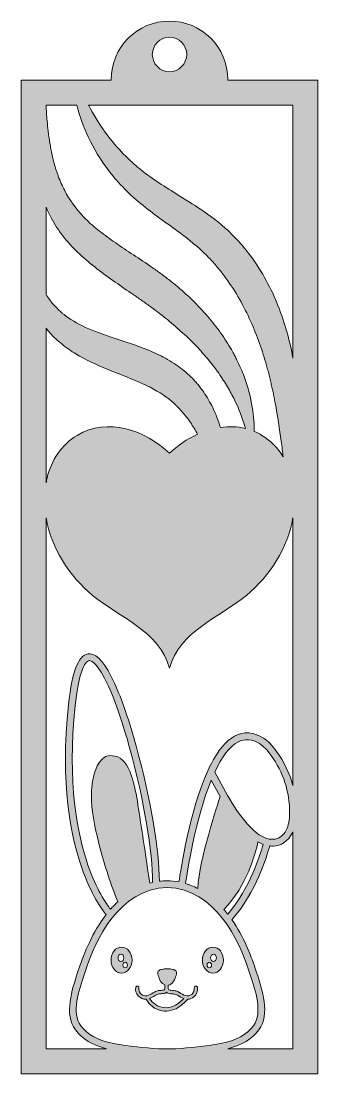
# Model space of a CAD drawing. Header units: inches. Extents: x 0.9 to 7.6, y -17.3 to 6.3.
import ezdxf

# ---------------------------------------------------------------- set-up
doc = ezdxf.new("R2010")
doc.units = ezdxf.units.IN
doc.header["$MEASUREMENT"] = 0
doc.layers.add('Layer 1', color=7, linetype='Continuous')

# ---------------------------------------------------------------- blocks, each defined once
blk = doc.blocks.new('block 2')
at = {"layer": 'Layer 1', "true_color": 0x231f20}
h = blk.add_hatch(color=250, dxfattribs=at)
h.dxf.hatch_style = 2
edge = h.paths.add_edge_path()
edge.add_spline(control_points=[(5.566, 4.971), (5.566, 4.976), (5.566, 4.982), (5.566, 4.987), (5.566, 5.71), (4.98, 6.296), (4.257, 6.296), (3.534, 6.296), (2.948, 5.71), (2.948, 4.987), (2.948, 4.982), (2.948, 4.976), (2.948, 4.971), (2.948, 4.971), (2.187, 4.971), (2.187, 4.971), (2.187, 4.971), (2.069, 4.971), (2.069, 4.971), (2.069, 4.971), (0.921, 4.971), (0.921, 4.971), (0.921, 4.971), (0.921, -17.31), (0.921, -17.31), (0.921, -17.31), (7.593, -17.31), (7.593, -17.31), (7.593, -17.31), (7.593, 4.971), (7.593, 4.971), (7.593, 4.971), (5.566, 4.971), (5.566, 4.971)], knot_values=[0, 0, 0, 0, 1, 1, 1, 2, 2, 2, 3, 3, 3, 4, 4, 4, 5, 5, 5, 6, 6, 6, 7, 7, 7, 8, 8, 8, 9, 9, 9, 10, 10, 10, 11, 11, 11, 11], degree=3, periodic=1)
edge = h.paths.add_edge_path()
edge.add_spline(control_points=[(4.257, 5.933), (4.47, 5.933), (4.643, 5.761), (4.643, 5.547), (4.643, 5.334), (4.47, 5.161), (4.257, 5.161), (4.044, 5.161), (3.871, 5.334), (3.871, 5.547), (3.871, 5.761), (4.044, 5.933), (4.257, 5.933)], knot_values=[0, 0, 0, 0, 1, 1, 1, 2, 2, 2, 3, 3, 3, 4, 4, 4, 4], degree=3, periodic=1)
edge = h.paths.add_edge_path()
edge.add_spline(control_points=[(7.029, 4.407), (7.029, 4.407), (7.029, -1.26), (7.029, -1.26), (7.027, -1.248), (7.024, -1.236), (7.022, -1.223), (7.018, -1.2), (7.013, -1.177), (7.009, -1.155), (6.937, -0.787), (6.828, -0.404), (6.67, -0.022), (6.511, 0.361), (6.301, 0.744), (6.026, 1.099), (5.957, 1.187), (5.886, 1.273), (5.811, 1.355), (5.736, 1.437), (5.659, 1.516), (5.579, 1.591), (5.539, 1.629), (5.498, 1.665), (5.457, 1.701), (5.436, 1.718), (5.415, 1.736), (5.395, 1.753), (5.395, 1.753), (5.364, 1.779), (5.364, 1.779), (5.364, 1.779), (5.348, 1.792), (5.348, 1.792), (5.348, 1.792), (5.332, 1.804), (5.332, 1.804), (5.249, 1.87), (5.165, 1.934), (5.081, 1.992), (4.913, 2.11), (4.747, 2.215), (4.588, 2.314), (4.428, 2.413), (4.273, 2.506), (4.128, 2.599), (3.983, 2.692), (3.846, 2.784), (3.72, 2.879), (3.689, 2.903), (3.658, 2.927), (3.628, 2.951), (3.612, 2.963), (3.597, 2.975), (3.582, 2.987), (3.567, 2.999), (3.553, 3.012), (3.538, 3.024), (3.509, 3.049), (3.48, 3.074), (3.451, 3.099), (3.437, 3.111), (3.423, 3.124), (3.41, 3.137), (3.396, 3.15), (3.382, 3.163), (3.369, 3.175), (3.151, 3.379), (2.966, 3.593), (2.813, 3.802), (2.66, 4.01), (2.538, 4.214), (2.441, 4.4), (2.44, 4.402), (2.438, 4.405), (2.437, 4.407), (2.437, 4.407), (7.029, 4.407), (7.029, 4.407)], knot_values=[0, 0, 0, 0, 1, 1, 1, 2, 2, 2, 3, 3, 3, 4, 4, 4, 5, 5, 5, 6, 6, 6, 7, 7, 7, 8, 8, 8, 9, 9, 9, 10, 10, 10, 11, 11, 11, 12, 12, 12, 13, 13, 13, 14, 14, 14, 15, 15, 15, 16, 16, 16, 17, 17, 17, 18, 18, 18, 19, 19, 19, 20, 20, 20, 21, 21, 21, 22, 22, 22, 23, 23, 23, 24, 24, 24, 25, 25, 25, 26, 26, 26, 26], degree=3, periodic=1)
edge = h.paths.add_edge_path()
edge.add_spline(control_points=[(2.174, 4.407), (2.183, 4.371), (2.193, 4.334), (2.204, 4.297), (2.266, 4.084), (2.355, 3.845), (2.482, 3.593), (2.61, 3.341), (2.776, 3.077), (2.99, 2.817), (3.096, 2.686), (3.217, 2.56), (3.347, 2.434), (3.478, 2.311), (3.619, 2.193), (3.765, 2.08), (4.057, 1.854), (4.368, 1.646), (4.658, 1.42), (4.731, 1.363), (4.801, 1.305), (4.871, 1.246), (4.879, 1.239), (4.888, 1.231), (4.896, 1.224), (4.896, 1.224), (4.922, 1.201), (4.922, 1.201), (4.939, 1.186), (4.956, 1.171), (4.972, 1.156), (5.005, 1.124), (5.039, 1.094), (5.071, 1.061), (5.136, 0.998), (5.199, 0.93), (5.261, 0.861), (5.323, 0.792), (5.382, 0.719), (5.44, 0.644), (5.672, 0.345), (5.864, 0.021), (6.021, -0.309), (6.179, -0.64), (6.303, -0.975), (6.401, -1.304), (6.407, -1.324), (6.414, -1.345), (6.42, -1.365), (6.425, -1.386), (6.431, -1.406), (6.437, -1.426), (6.449, -1.467), (6.459, -1.508), (6.471, -1.548), (6.481, -1.589), (6.491, -1.63), (6.501, -1.67), (6.506, -1.69), (6.511, -1.71), (6.517, -1.73), (6.519, -1.74), (6.522, -1.75), (6.524, -1.76), (6.526, -1.77), (6.529, -1.78), (6.531, -1.79), (6.54, -1.83), (6.549, -1.87), (6.558, -1.91), (6.563, -1.93), (6.568, -1.949), (6.572, -1.969), (6.576, -1.989), (6.58, -2.008), (6.584, -2.028), (6.592, -2.067), (6.6, -2.106), (6.608, -2.145), (6.616, -2.183), (6.623, -2.222), (6.631, -2.26), (6.689, -2.566), (6.732, -2.856), (6.767, -3.122), (6.783, -3.243), (6.798, -3.36), (6.811, -3.471), (6.811, -3.471), (6.811, -3.471), (6.811, -3.471), (6.693, -3.278), (6.532, -3.113), (6.335, -2.994), (6.278, -2.96), (6.219, -2.93), (6.16, -2.905), (6.161, -2.828), (6.159, -2.744), (6.152, -2.653), (6.138, -2.469), (6.106, -2.258), (6.046, -2.03), (6.015, -1.916), (5.979, -1.797), (5.933, -1.676), (5.889, -1.555), (5.834, -1.431), (5.773, -1.305), (5.757, -1.274), (5.741, -1.243), (5.725, -1.211), (5.721, -1.203), (5.717, -1.195), (5.713, -1.187), (5.709, -1.179), (5.704, -1.171), (5.7, -1.164), (5.691, -1.148), (5.682, -1.132), (5.674, -1.116), (5.639, -1.053), (5.601, -0.991), (5.562, -0.927), (5.482, -0.801), (5.395, -0.675), (5.3, -0.55), (5.204, -0.426), (5.1, -0.303), (4.989, -0.183), (4.878, -0.062), (4.759, 0.054), (4.634, 0.169), (4.509, 0.283), (4.377, 0.394), (4.24, 0.5), (4.206, 0.527), (4.171, 0.553), (4.136, 0.579), (4.101, 0.606), (4.066, 0.631), (4.031, 0.657), (3.96, 0.708), (3.888, 0.758), (3.817, 0.807), (3.529, 1.003), (3.252, 1.178), (3.001, 1.354), (2.875, 1.442), (2.755, 1.53), (2.643, 1.62), (2.534, 1.707), (2.433, 1.798), (2.341, 1.893), (2.158, 2.082), (2.012, 2.287), (1.902, 2.497), (1.846, 2.602), (1.799, 2.709), (1.759, 2.815), (1.755, 2.828), (1.75, 2.841), (1.745, 2.854), (1.74, 2.867), (1.735, 2.88), (1.731, 2.894), (1.722, 2.92), (1.713, 2.946), (1.705, 2.972), (1.697, 2.999), (1.689, 3.025), (1.681, 3.05), (1.673, 3.076), (1.667, 3.102), (1.66, 3.128), (1.652, 3.153), (1.646, 3.179), (1.64, 3.204), (1.634, 3.229), (1.628, 3.254), (1.623, 3.279), (1.617, 3.304), (1.612, 3.329), (1.607, 3.353), (1.602, 3.378), (1.597, 3.402), (1.592, 3.426), (1.588, 3.45), (1.584, 3.473), (1.58, 3.497), (1.576, 3.52), (1.571, 3.543), (1.568, 3.566), (1.561, 3.612), (1.554, 3.656), (1.548, 3.7), (1.525, 3.873), (1.511, 4.025), (1.5, 4.151), (1.495, 4.214), (1.491, 4.27), (1.487, 4.319), (1.486, 4.327), (1.486, 4.335), (1.485, 4.343), (1.485, 4.343), (1.485, 4.407), (1.485, 4.407), (1.485, 4.407), (2.174, 4.407), (2.174, 4.407)], knot_values=[0, 0, 0, 0, 1, 1, 1, 2, 2, 2, 3, 3, 3, 4, 4, 4, 5, 5, 5, 6, 6, 6, 7, 7, 7, 8, 8, 8, 9, 9, 9, 10, 10, 10, 11, 11, 11, 12, 12, 12, 13, 13, 13, 14, 14, 14, 15, 15, 15, 16, 16, 16, 17, 17, 17, 18, 18, 18, 19, 19, 19, 20, 20, 20, 21, 21, 21, 22, 22, 22, 23, 23, 23, 24, 24, 24, 25, 25, 25, 26, 26, 26, 27, 27, 27, 28, 28, 28, 29, 29, 29, 30, 30, 30, 31, 31, 31, 32, 32, 32, 33, 33, 33, 34, 34, 34, 35, 35, 35, 36, 36, 36, 37, 37, 37, 38, 38, 38, 39, 39, 39, 40, 40, 40, 41, 41, 41, 42, 42, 42, 43, 43, 43, 44, 44, 44, 45, 45, 45, 46, 46, 46, 47, 47, 47, 48, 48, 48, 49, 49, 49, 50, 50, 50, 51, 51, 51, 52, 52, 52, 53, 53, 53, 54, 54, 54, 55, 55, 55, 56, 56, 56, 57, 57, 57, 58, 58, 58, 59, 59, 59, 60, 60, 60, 61, 61, 61, 62, 62, 62, 63, 63, 63, 64, 64, 64, 65, 65, 65, 66, 66, 66, 67, 67, 67, 68, 68, 68, 69, 69, 69, 70, 70, 70, 70], degree=3, periodic=1)
edge = h.paths.add_edge_path()
edge.add_spline(control_points=[(1.485, -0.591), (1.496, -0.605), (1.507, -0.619), (1.518, -0.633), (1.527, -0.644), (1.536, -0.656), (1.546, -0.667), (1.556, -0.678), (1.566, -0.689), (1.576, -0.7), (1.655, -0.788), (1.744, -0.873), (1.842, -0.95), (1.939, -1.029), (2.044, -1.101), (2.155, -1.167), (2.375, -1.3), (2.614, -1.409), (2.855, -1.508), (3.096, -1.607), (3.34, -1.697), (3.572, -1.799), (3.803, -1.899), (4.01, -2.007), (4.184, -2.134), (4.194, -2.142), (4.205, -2.15), (4.216, -2.158), (4.227, -2.166), (4.237, -2.174), (4.247, -2.182), (4.258, -2.191), (4.268, -2.199), (4.279, -2.207), (4.289, -2.215), (4.299, -2.224), (4.309, -2.233), (4.319, -2.242), (4.329, -2.25), (4.339, -2.259), (4.349, -2.267), (4.358, -2.277), (4.368, -2.286), (4.387, -2.304), (4.407, -2.322), (4.425, -2.341), (4.5, -2.416), (4.57, -2.495), (4.634, -2.578), (4.698, -2.661), (4.756, -2.747), (4.81, -2.834), (4.837, -2.879), (4.863, -2.923), (4.888, -2.968), (4.656, -3.073), (4.44, -3.222), (4.257, -3.395), (3.709, -2.878), (2.874, -2.577), (2.179, -2.994), (1.832, -3.203), (1.6, -3.555), (1.508, -3.946), (1.5, -3.983), (1.492, -4.021), (1.485, -4.059), (1.485, -4.059), (1.485, -0.591), (1.485, -0.591)], knot_values=[0, 0, 0, 0, 1, 1, 1, 2, 2, 2, 3, 3, 3, 4, 4, 4, 5, 5, 5, 6, 6, 6, 7, 7, 7, 8, 8, 8, 9, 9, 9, 10, 10, 10, 11, 11, 11, 12, 12, 12, 13, 13, 13, 14, 14, 14, 15, 15, 15, 16, 16, 16, 17, 17, 17, 18, 18, 18, 19, 19, 19, 20, 20, 20, 21, 21, 21, 22, 22, 22, 23, 23, 23, 23], degree=3, periodic=1)
edge = h.paths.add_edge_path()
edge.add_spline(control_points=[(5.401, -2.814), (5.378, -2.738), (5.351, -2.662), (5.321, -2.584), (5.276, -2.47), (5.224, -2.354), (5.159, -2.239), (5.095, -2.123), (5.019, -2.008), (4.931, -1.897), (4.91, -1.869), (4.886, -1.842), (4.863, -1.815), (4.851, -1.801), (4.84, -1.787), (4.827, -1.774), (4.814, -1.761), (4.802, -1.747), (4.789, -1.734), (4.777, -1.721), (4.764, -1.707), (4.751, -1.694), (4.738, -1.682), (4.724, -1.669), (4.711, -1.656), (4.697, -1.643), (4.684, -1.63), (4.67, -1.618), (4.656, -1.605), (4.642, -1.593), (4.628, -1.581), (4.515, -1.483), (4.391, -1.396), (4.263, -1.32), (4.135, -1.244), (4.002, -1.178), (3.868, -1.119), (3.6, -1.002), (3.341, -0.919), (3.102, -0.84), (2.862, -0.762), (2.642, -0.689), (2.445, -0.605), (2.248, -0.521), (2.075, -0.427), (1.93, -0.317), (1.92, -0.311), (1.911, -0.304), (1.902, -0.297), (1.893, -0.29), (1.885, -0.283), (1.876, -0.276), (1.859, -0.262), (1.842, -0.248), (1.825, -0.234), (1.793, -0.204), (1.759, -0.176), (1.73, -0.144), (1.669, -0.084), (1.617, -0.019), (1.567, 0.045), (1.538, 0.084), (1.51, 0.124), (1.485, 0.163), (1.485, 0.163), (1.485, 2.126), (1.485, 2.126), (1.519, 2.044), (1.558, 1.962), (1.601, 1.881), (1.674, 1.744), (1.762, 1.609), (1.861, 1.48), (1.961, 1.351), (2.074, 1.227), (2.196, 1.11), (2.316, 0.996), (2.444, 0.887), (2.576, 0.783), (2.839, 0.574), (3.121, 0.385), (3.398, 0.195), (3.467, 0.148), (3.535, 0.101), (3.602, 0.054), (3.635, 0.031), (3.669, 0.008), (3.701, -0.016), (3.734, -0.039), (3.767, -0.062), (3.799, -0.086), (3.928, -0.179), (4.052, -0.274), (4.172, -0.37), (4.291, -0.466), (4.406, -0.563), (4.515, -0.661), (4.624, -0.759), (4.728, -0.858), (4.826, -0.958), (4.923, -1.058), (5.014, -1.159), (5.101, -1.26), (5.142, -1.311), (5.185, -1.361), (5.224, -1.412), (5.233, -1.425), (5.243, -1.438), (5.253, -1.45), (5.253, -1.45), (5.268, -1.469), (5.268, -1.469), (5.268, -1.469), (5.282, -1.488), (5.282, -1.488), (5.301, -1.514), (5.319, -1.539), (5.338, -1.564), (5.409, -1.665), (5.477, -1.765), (5.536, -1.865), (5.597, -1.965), (5.649, -2.064), (5.699, -2.159), (5.795, -2.351), (5.867, -2.533), (5.921, -2.698), (5.938, -2.747), (5.952, -2.794), (5.965, -2.84), (5.779, -2.793), (5.589, -2.787), (5.401, -2.814)], knot_values=[0, 0, 0, 0, 1, 1, 1, 2, 2, 2, 3, 3, 3, 4, 4, 4, 5, 5, 5, 6, 6, 6, 7, 7, 7, 8, 8, 8, 9, 9, 9, 10, 10, 10, 11, 11, 11, 12, 12, 12, 13, 13, 13, 14, 14, 14, 15, 15, 15, 16, 16, 16, 17, 17, 17, 18, 18, 18, 19, 19, 19, 20, 20, 20, 21, 21, 21, 22, 22, 22, 23, 23, 23, 24, 24, 24, 25, 25, 25, 26, 26, 26, 27, 27, 27, 28, 28, 28, 29, 29, 29, 30, 30, 30, 31, 31, 31, 32, 32, 32, 33, 33, 33, 34, 34, 34, 35, 35, 35, 36, 36, 36, 37, 37, 37, 38, 38, 38, 39, 39, 39, 40, 40, 40, 41, 41, 41, 42, 42, 42, 43, 43, 43, 44, 44, 44, 44], degree=3, periodic=1)
edge = h.paths.add_edge_path()
edge.add_spline(control_points=[(4.4, -16.746), (4.4, -16.746), (4.009, -16.746), (4.009, -16.746), (3.701, -16.725), (3.351, -16.692), (2.997, -16.625), (2.653, -16.561), (2.413, -16.432), (2.263, -16.23), (2.051, -15.946), (2.223, -15.429), (2.337, -15.087), (2.348, -15.055), (2.358, -15.025), (2.367, -14.997), (2.59, -14.312), (3.125, -13.159), (4.204, -13.129), (5.283, -13.159), (5.818, -14.312), (6.041, -14.997), (6.051, -15.025), (6.061, -15.055), (6.071, -15.087), (6.185, -15.429), (6.357, -15.946), (6.145, -16.23), (5.995, -16.432), (5.755, -16.561), (5.411, -16.625), (5.058, -16.692), (4.707, -16.725), (4.4, -16.746)], knot_values=[0, 0, 0, 0, 1, 1, 1, 2, 2, 2, 3, 3, 3, 4, 4, 4, 5, 5, 5, 6, 6, 6, 7, 7, 7, 8, 8, 8, 9, 9, 9, 10, 10, 10, 11, 11, 11, 11], degree=3, periodic=1)
edge = h.paths.add_edge_path()
edge.add_spline(control_points=[(2.504, -11.18), (2.519, -11.533), (2.603, -11.881), (2.695, -12.236), (2.805, -12.66), (2.94, -13.067), (3.097, -13.448), (3.039, -13.502), (2.984, -13.559), (2.932, -13.619), (2.836, -13.495), (2.617, -13.177), (2.425, -12.626), (2.191, -11.953), (1.951, -10.787), (2.138, -9.05), (2.243, -8.079), (2.428, -8.041), (2.463, -8.043), (2.502, -8.045), (2.647, -8.094), (2.884, -8.613), (3.044, -8.963), (3.212, -9.451), (3.369, -10.023), (3.679, -11.151), (3.882, -12.345), (3.878, -13.018), (3.857, -13.023), (3.836, -13.029), (3.815, -13.034), (3.796, -12.91), (3.777, -12.785), (3.758, -12.66), (3.69, -12.206), (3.62, -11.737), (3.548, -11.276), (3.515, -11.066), (3.474, -10.839), (3.399, -10.609), (3.319, -10.365), (3.199, -10.225), (3.033, -10.183), (2.697, -10.096), (2.591, -10.491), (2.557, -10.621), (2.512, -10.785), (2.495, -10.968), (2.504, -11.18)], knot_values=[0, 0, 0, 0, 1, 1, 1, 2, 2, 2, 3, 3, 3, 4, 4, 4, 5, 5, 5, 6, 6, 6, 7, 7, 7, 8, 8, 8, 9, 9, 9, 10, 10, 10, 11, 11, 11, 12, 12, 12, 13, 13, 13, 14, 14, 14, 15, 15, 15, 16, 16, 16, 16], degree=3, periodic=1)
edge = h.paths.add_edge_path()
edge.add_spline(control_points=[(6.012, -11.708), (5.839, -11.519), (5.698, -11.297), (5.558, -11.067), (5.558, -11.067), (5.272, -10.544), (5.272, -10.544), (5.436, -10.192), (5.609, -9.966), (5.789, -9.87), (5.947, -9.786), (6.122, -9.798), (6.281, -9.905), (6.369, -9.963), (6.451, -10.047), (6.54, -10.167), (6.811, -10.537), (6.958, -10.992), (6.955, -11.45), (6.953, -11.618), (6.929, -11.742), (6.88, -11.841), (6.814, -11.971), (6.706, -12.048), (6.584, -12.05), (6.584, -12.05), (6.577, -12.05), (6.577, -12.05), (6.356, -12.05), (6.175, -11.886), (6.012, -11.708)], knot_values=[0, 0, 0, 0, 1, 1, 1, 2, 2, 2, 3, 3, 3, 4, 4, 4, 5, 5, 5, 6, 6, 6, 7, 7, 7, 8, 8, 8, 9, 9, 9, 10, 10, 10, 10], degree=3, periodic=1)
edge = h.paths.add_edge_path()
edge.add_spline(control_points=[(6.36, -12.161), (6.3, -12.382), (6.065, -13.147), (5.568, -13.73), (5.539, -13.693), (5.509, -13.657), (5.478, -13.621), (6.003, -13.084), (6.189, -12.371), (6.243, -12.105), (6.28, -12.127), (6.319, -12.146), (6.36, -12.161)], knot_values=[0, 0, 0, 0, 1, 1, 1, 2, 2, 2, 3, 3, 3, 4, 4, 4, 4], degree=3, periodic=1)
edge = h.paths.add_edge_path()
edge.add_spline(control_points=[(5.398, -11.092), (5.341, -11.258), (4.929, -12.479), (4.89, -13.15), (4.804, -13.106), (4.713, -13.069), (4.617, -13.041), (4.649, -12.819), (4.836, -11.596), (5.195, -10.72), (5.195, -10.72), (5.398, -11.092), (5.398, -11.092)], knot_values=[0, 0, 0, 0, 1, 1, 1, 2, 2, 2, 3, 3, 3, 4, 4, 4, 4], degree=3, periodic=1)
edge = h.paths.add_edge_path()
edge.add_spline(control_points=[(7.029, -16.746), (7.029, -16.746), (5.568, -16.746), (5.568, -16.746), (5.884, -16.667), (6.113, -16.527), (6.267, -16.321), (6.526, -15.973), (6.339, -15.411), (6.215, -15.039), (6.205, -15.008), (6.195, -14.978), (6.185, -14.95), (6.082, -14.633), (5.915, -14.221), (5.66, -13.855), (6.201, -13.236), (6.445, -12.43), (6.508, -12.197), (6.533, -12.2), (6.56, -12.202), (6.587, -12.201), (6.764, -12.198), (6.924, -12.089), (7.015, -11.909), (7.02, -11.899), (7.024, -11.89), (7.029, -11.88), (7.029, -11.88), (7.029, -16.746), (7.029, -16.746)], knot_values=[0, 0, 0, 0, 1, 1, 1, 2, 2, 2, 3, 3, 3, 4, 4, 4, 5, 5, 5, 6, 6, 6, 7, 7, 7, 8, 8, 8, 9, 9, 9, 10, 10, 10, 10], degree=3, periodic=1)
edge = h.paths.add_edge_path()
edge.add_spline(control_points=[(6.662, -10.078), (6.563, -9.942), (6.469, -9.847), (6.365, -9.779), (6.16, -9.642), (5.924, -9.627), (5.717, -9.736), (5.527, -9.838), (5.348, -10.054), (5.183, -10.381), (5.183, -10.381), (5.181, -10.378), (5.181, -10.378), (5.181, -10.378), (5.12, -10.512), (5.12, -10.512), (5.119, -10.514), (5.119, -10.515), (5.118, -10.516), (5.118, -10.516), (5.118, -10.516), (5.118, -10.516), (4.713, -11.409), (4.509, -12.726), (4.469, -13.005), (4.385, -12.989), (4.298, -12.98), (4.206, -12.977), (4.206, -12.977), (4.202, -12.977), (4.202, -12.977), (4.143, -12.979), (4.086, -12.984), (4.03, -12.991), (4.028, -12.3), (3.824, -11.107), (3.515, -9.983), (3.356, -9.403), (3.185, -8.907), (3.022, -8.55), (2.824, -8.118), (2.645, -7.902), (2.473, -7.892), (2.228, -7.876), (2.073, -8.239), (1.988, -9.033), (1.796, -10.806), (2.044, -11.999), (2.286, -12.688), (2.499, -13.294), (2.74, -13.625), (2.834, -13.739), (2.53, -14.131), (2.337, -14.599), (2.223, -14.95), (2.214, -14.978), (2.204, -15.008), (2.193, -15.039), (2.069, -15.411), (1.882, -15.973), (2.142, -16.321), (2.295, -16.527), (2.525, -16.667), (2.84, -16.746), (2.84, -16.746), (1.485, -16.746), (1.485, -16.746), (1.485, -16.746), (1.485, -4.839), (1.485, -4.839), (1.601, -5.516), (2.001, -6.15), (2.529, -6.58), (3.146, -7.083), (4.032, -7.385), (4.257, -8.216), (4.482, -7.385), (5.367, -7.083), (5.985, -6.58), (6.513, -6.15), (6.913, -5.516), (7.029, -4.839), (7.029, -4.839), (7.029, -10.844), (7.029, -10.844), (6.955, -10.569), (6.831, -10.308), (6.662, -10.078)], knot_values=[0, 0, 0, 0, 1, 1, 1, 2, 2, 2, 3, 3, 3, 4, 4, 4, 5, 5, 5, 6, 6, 6, 7, 7, 7, 8, 8, 8, 9, 9, 9, 10, 10, 10, 11, 11, 11, 12, 12, 12, 13, 13, 13, 14, 14, 14, 15, 15, 15, 16, 16, 16, 17, 17, 17, 18, 18, 18, 19, 19, 19, 20, 20, 20, 21, 21, 21, 22, 22, 22, 23, 23, 23, 24, 24, 24, 25, 25, 25, 26, 26, 26, 27, 27, 27, 28, 28, 28, 29, 29, 29, 29], degree=3, periodic=1)
h = blk.add_hatch(color=250, dxfattribs=at)
h.dxf.hatch_style = 2
edge = h.paths.add_edge_path()
edge.add_spline(control_points=[(3.18, -14.466), (3.049, -14.466), (2.943, -14.596), (2.943, -14.758), (2.943, -14.919), (3.049, -15.049), (3.18, -15.049), (3.31, -15.049), (3.416, -14.919), (3.416, -14.758), (3.416, -14.596), (3.31, -14.466), (3.18, -14.466)], knot_values=[0, 0, 0, 0, 1, 1, 1, 2, 2, 2, 3, 3, 3, 4, 4, 4, 4], degree=3, periodic=1)
edge = h.paths.add_edge_path()
edge.add_spline(control_points=[(3.166, -14.787), (3.13, -14.787), (3.1, -14.751), (3.1, -14.706), (3.1, -14.662), (3.13, -14.625), (3.166, -14.625), (3.202, -14.625), (3.232, -14.662), (3.232, -14.706), (3.232, -14.751), (3.202, -14.787), (3.166, -14.787)], knot_values=[0, 0, 0, 0, 1, 1, 1, 2, 2, 2, 3, 3, 3, 4, 4, 4, 4], degree=3, periodic=1)
edge = h.paths.add_edge_path()
edge.add_spline(control_points=[(3.261, -14.931), (3.233, -14.931), (3.21, -14.903), (3.21, -14.868), (3.21, -14.834), (3.233, -14.806), (3.261, -14.806), (3.288, -14.806), (3.311, -14.834), (3.311, -14.868), (3.311, -14.903), (3.288, -14.931), (3.261, -14.931)], knot_values=[0, 0, 0, 0, 1, 1, 1, 2, 2, 2, 3, 3, 3, 4, 4, 4, 4], degree=3, periodic=1)
h = blk.add_hatch(color=250, dxfattribs=at)
h.dxf.hatch_style = 2
edge = h.paths.add_edge_path()
edge.add_spline(control_points=[(5.233, -14.466), (5.102, -14.466), (4.996, -14.596), (4.996, -14.758), (4.996, -14.919), (5.102, -15.049), (5.233, -15.049), (5.363, -15.049), (5.469, -14.919), (5.469, -14.758), (5.469, -14.596), (5.363, -14.466), (5.233, -14.466)], knot_values=[0, 0, 0, 0, 1, 1, 1, 2, 2, 2, 3, 3, 3, 4, 4, 4, 4], degree=3, periodic=1)
edge = h.paths.add_edge_path()
edge.add_spline(control_points=[(5.152, -14.931), (5.124, -14.931), (5.101, -14.903), (5.101, -14.868), (5.101, -14.834), (5.124, -14.806), (5.152, -14.806), (5.179, -14.806), (5.202, -14.834), (5.202, -14.868), (5.202, -14.903), (5.179, -14.931), (5.152, -14.931)], knot_values=[0, 0, 0, 0, 1, 1, 1, 2, 2, 2, 3, 3, 3, 4, 4, 4, 4], degree=3, periodic=1)
edge = h.paths.add_edge_path()
edge.add_spline(control_points=[(5.246, -14.787), (5.21, -14.787), (5.18, -14.751), (5.18, -14.706), (5.18, -14.662), (5.21, -14.625), (5.246, -14.625), (5.282, -14.625), (5.312, -14.662), (5.312, -14.706), (5.312, -14.751), (5.282, -14.787), (5.246, -14.787)], knot_values=[0, 0, 0, 0, 1, 1, 1, 2, 2, 2, 3, 3, 3, 4, 4, 4, 4], degree=3, periodic=1)
h = blk.add_hatch(color=250, dxfattribs=at)
h.dxf.hatch_style = 2
edge = h.paths.add_edge_path()
edge.add_spline(control_points=[(4.838, -15.342), (4.817, -15.348), (4.807, -15.368), (4.811, -15.388), (4.821, -15.441), (4.796, -15.494), (4.756, -15.527), (4.717, -15.56), (4.665, -15.569), (4.618, -15.555), (4.569, -15.54), (4.526, -15.508), (4.481, -15.484), (4.456, -15.47), (4.429, -15.458), (4.402, -15.45), (4.365, -15.439), (4.325, -15.437), (4.287, -15.434), (4.273, -15.433), (4.254, -15.434), (4.243, -15.424), (4.235, -15.417), (4.232, -15.403), (4.23, -15.392), (4.229, -15.385), (4.228, -15.378), (4.228, -15.371), (4.228, -15.355), (4.228, -15.339), (4.23, -15.323), (4.317, -15.306), (4.368, -15.216), (4.393, -15.136), (4.405, -15.101), (4.428, -15.041), (4.403, -15.007), (4.384, -14.982), (4.355, -14.971), (4.325, -14.965), (4.288, -14.958), (4.25, -14.955), (4.212, -14.952), (4.212, -14.952), (4.196, -14.952), (4.196, -14.952), (4.158, -14.955), (4.12, -14.958), (4.083, -14.965), (4.053, -14.971), (4.024, -14.982), (4.006, -15.007), (3.98, -15.041), (4.003, -15.101), (4.015, -15.136), (4.038, -15.207), (4.08, -15.286), (4.15, -15.315), (4.153, -15.329), (4.153, -15.344), (4.154, -15.358), (4.153, -15.366), (4.153, -15.374), (4.153, -15.381), (4.151, -15.407), (4.145, -15.428), (4.117, -15.432), (4.081, -15.438), (4.044, -15.436), (4.007, -15.443), (3.977, -15.449), (3.948, -15.46), (3.921, -15.473), (3.875, -15.496), (3.833, -15.528), (3.785, -15.547), (3.736, -15.567), (3.686, -15.566), (3.64, -15.537), (3.591, -15.506), (3.56, -15.446), (3.57, -15.388), (3.574, -15.368), (3.565, -15.348), (3.544, -15.342), (3.526, -15.337), (3.501, -15.348), (3.497, -15.368), (3.471, -15.511), (3.59, -15.644), (3.732, -15.636), (3.772, -15.697), (3.816, -15.754), (3.874, -15.799), (3.937, -15.847), (4.014, -15.879), (4.092, -15.893), (4.237, -15.918), (4.378, -15.877), (4.496, -15.791), (4.558, -15.746), (4.613, -15.693), (4.666, -15.636), (4.716, -15.635), (4.765, -15.617), (4.805, -15.584), (4.869, -15.532), (4.9, -15.449), (4.884, -15.368), (4.881, -15.348), (4.856, -15.337), (4.838, -15.342)], knot_values=[0, 0, 0, 0, 1, 1, 1, 2, 2, 2, 3, 3, 3, 4, 4, 4, 5, 5, 5, 6, 6, 6, 7, 7, 7, 8, 8, 8, 9, 9, 9, 10, 10, 10, 11, 11, 11, 12, 12, 12, 13, 13, 13, 14, 14, 14, 15, 15, 15, 16, 16, 16, 17, 17, 17, 18, 18, 18, 19, 19, 19, 20, 20, 20, 21, 21, 21, 22, 22, 22, 23, 23, 23, 24, 24, 24, 25, 25, 25, 26, 26, 26, 27, 27, 27, 28, 28, 28, 29, 29, 29, 30, 30, 30, 31, 31, 31, 32, 32, 32, 33, 33, 33, 34, 34, 34, 35, 35, 35, 36, 36, 36, 37, 37, 37, 37], degree=3, periodic=1)
edge = h.paths.add_edge_path()
edge.add_spline(control_points=[(4.325, -15.799), (4.199, -15.845), (4.058, -15.827), (3.944, -15.755), (3.889, -15.72), (3.848, -15.671), (3.811, -15.618), (3.85, -15.602), (3.887, -15.579), (3.923, -15.558), (3.949, -15.543), (3.975, -15.53), (4.003, -15.522), (4.045, -15.51), (4.089, -15.513), (4.131, -15.506), (4.155, -15.503), (4.175, -15.493), (4.191, -15.478), (4.199, -15.486), (4.21, -15.493), (4.222, -15.498), (4.261, -15.515), (4.306, -15.509), (4.347, -15.515), (4.38, -15.52), (4.41, -15.531), (4.438, -15.547), (4.484, -15.571), (4.528, -15.602), (4.577, -15.62), (4.504, -15.695), (4.423, -15.764), (4.325, -15.799)], knot_values=[0, 0, 0, 0, 1, 1, 1, 2, 2, 2, 3, 3, 3, 4, 4, 4, 5, 5, 5, 6, 6, 6, 7, 7, 7, 8, 8, 8, 9, 9, 9, 10, 10, 10, 11, 11, 11, 11], degree=3, periodic=1)
at = {"layer": 'Layer 1', "lineweight": 0}
for points, knots in [([(5.566, 4.971), (5.566, 4.976), (5.566, 4.982), (5.566, 4.987), (5.566, 5.71), (4.98, 6.296), (4.257, 6.296), (3.534, 6.296), (2.948, 5.71), (2.948, 4.987), (2.948, 4.982), (2.948, 4.976), (2.948, 4.971), (2.948, 4.971), (2.187, 4.971), (2.187, 4.971), (2.187, 4.971), (2.069, 4.971), (2.069, 4.971), (2.069, 4.971), (0.921, 4.971), (0.921, 4.971), (0.921, 4.971), (0.921, -17.31), (0.921, -17.31), (0.921, -17.31), (7.593, -17.31), (7.593, -17.31), (7.593, -17.31), (7.593, 4.971), (7.593, 4.971), (7.593, 4.971), (5.566, 4.971), (5.566, 4.971)], [0, 0, 0, 0, 1, 1, 1, 2, 2, 2, 3, 3, 3, 4, 4, 4, 5, 5, 5, 6, 6, 6, 7, 7, 7, 8, 8, 8, 9, 9, 9, 10, 10, 10, 11, 11, 11, 11]), ([(4.257, 5.933), (4.47, 5.933), (4.643, 5.761), (4.643, 5.547), (4.643, 5.334), (4.47, 5.161), (4.257, 5.161), (4.044, 5.161), (3.871, 5.334), (3.871, 5.547), (3.871, 5.761), (4.044, 5.933), (4.257, 5.933)], [0, 0, 0, 0, 1, 1, 1, 2, 2, 2, 3, 3, 3, 4, 4, 4, 4]), ([(2.174, 4.407), (2.183, 4.371), (2.193, 4.334), (2.204, 4.297), (2.266, 4.084), (2.355, 3.845), (2.482, 3.593), (2.61, 3.341), (2.776, 3.077), (2.99, 2.817), (3.096, 2.686), (3.217, 2.56), (3.347, 2.434), (3.478, 2.311), (3.619, 2.193), (3.765, 2.08), (4.057, 1.854), (4.368, 1.646), (4.658, 1.42), (4.731, 1.363), (4.801, 1.305), (4.871, 1.246), (4.879, 1.239), (4.888, 1.231), (4.896, 1.224), (4.896, 1.224), (4.922, 1.201), (4.922, 1.201), (4.939, 1.186), (4.956, 1.171), (4.972, 1.156), (5.005, 1.124), (5.039, 1.094), (5.071, 1.061), (5.136, 0.998), (5.199, 0.93), (5.261, 0.861), (5.323, 0.792), (5.382, 0.719), (5.44, 0.644), (5.672, 0.345), (5.864, 0.021), (6.021, -0.309), (6.179, -0.64), (6.303, -0.975), (6.401, -1.304), (6.407, -1.324), (6.414, -1.345), (6.42, -1.365), (6.425, -1.386), (6.431, -1.406), (6.437, -1.426), (6.449, -1.467), (6.459, -1.508), (6.471, -1.548), (6.481, -1.589), (6.491, -1.63), (6.501, -1.67), (6.506, -1.69), (6.511, -1.71), (6.517, -1.73), (6.519, -1.74), (6.522, -1.75), (6.524, -1.76), (6.526, -1.77), (6.529, -1.78), (6.531, -1.79), (6.54, -1.83), (6.549, -1.87), (6.558, -1.91), (6.563, -1.93), (6.568, -1.949), (6.572, -1.969), (6.576, -1.989), (6.58, -2.008), (6.584, -2.028), (6.592, -2.067), (6.6, -2.106), (6.608, -2.145), (6.616, -2.183), (6.623, -2.222), (6.631, -2.26), (6.689, -2.566), (6.732, -2.856), (6.767, -3.122), (6.783, -3.243), (6.798, -3.36), (6.811, -3.471), (6.811, -3.471), (6.811, -3.471), (6.811, -3.471), (6.693, -3.278), (6.532, -3.113), (6.335, -2.994), (6.278, -2.96), (6.219, -2.93), (6.16, -2.905), (6.161, -2.828), (6.159, -2.744), (6.152, -2.653), (6.138, -2.469), (6.106, -2.258), (6.046, -2.03), (6.015, -1.916), (5.979, -1.797), (5.933, -1.676), (5.889, -1.555), (5.834, -1.431), (5.773, -1.305), (5.757, -1.274), (5.741, -1.243), (5.725, -1.211), (5.721, -1.203), (5.717, -1.195), (5.713, -1.187), (5.709, -1.179), (5.704, -1.171), (5.7, -1.164), (5.691, -1.148), (5.682, -1.132), (5.674, -1.116), (5.639, -1.053), (5.601, -0.991), (5.562, -0.927), (5.482, -0.801), (5.395, -0.675), (5.3, -0.55), (5.204, -0.426), (5.1, -0.303), (4.989, -0.183), (4.878, -0.062), (4.759, 0.054), (4.634, 0.169), (4.509, 0.283), (4.377, 0.394), (4.24, 0.5), (4.206, 0.527), (4.171, 0.553), (4.136, 0.579), (4.101, 0.606), (4.066, 0.631), (4.031, 0.657), (3.96, 0.708), (3.888, 0.758), (3.817, 0.807), (3.529, 1.003), (3.252, 1.178), (3.001, 1.354), (2.875, 1.442), (2.755, 1.53), (2.643, 1.62), (2.534, 1.707), (2.433, 1.798), (2.341, 1.893), (2.158, 2.082), (2.012, 2.287), (1.902, 2.497), (1.846, 2.602), (1.799, 2.709), (1.759, 2.815), (1.755, 2.828), (1.75, 2.841), (1.745, 2.854), (1.74, 2.867), (1.735, 2.88), (1.731, 2.894), (1.722, 2.92), (1.713, 2.946), (1.705, 2.972), (1.697, 2.999), (1.689, 3.025), (1.681, 3.05), (1.673, 3.076), (1.667, 3.102), (1.66, 3.128), (1.652, 3.153), (1.646, 3.179), (1.64, 3.204), (1.634, 3.229), (1.628, 3.254), (1.623, 3.279), (1.617, 3.304), (1.612, 3.329), (1.607, 3.353), (1.602, 3.378), (1.597, 3.402), (1.592, 3.426), (1.588, 3.45), (1.584, 3.473), (1.58, 3.497), (1.576, 3.52), (1.571, 3.543), (1.568, 3.566), (1.561, 3.612), (1.554, 3.656), (1.548, 3.7), (1.525, 3.873), (1.511, 4.025), (1.5, 4.151), (1.495, 4.214), (1.491, 4.27), (1.487, 4.319), (1.486, 4.327), (1.486, 4.335), (1.485, 4.343), (1.485, 4.343), (1.485, 4.407), (1.485, 4.407), (1.485, 4.407), (2.174, 4.407), (2.174, 4.407)], [0, 0, 0, 0, 1, 1, 1, 2, 2, 2, 3, 3, 3, 4, 4, 4, 5, 5, 5, 6, 6, 6, 7, 7, 7, 8, 8, 8, 9, 9, 9, 10, 10, 10, 11, 11, 11, 12, 12, 12, 13, 13, 13, 14, 14, 14, 15, 15, 15, 16, 16, 16, 17, 17, 17, 18, 18, 18, 19, 19, 19, 20, 20, 20, 21, 21, 21, 22, 22, 22, 23, 23, 23, 24, 24, 24, 25, 25, 25, 26, 26, 26, 27, 27, 27, 28, 28, 28, 29, 29, 29, 30, 30, 30, 31, 31, 31, 32, 32, 32, 33, 33, 33, 34, 34, 34, 35, 35, 35, 36, 36, 36, 37, 37, 37, 38, 38, 38, 39, 39, 39, 40, 40, 40, 41, 41, 41, 42, 42, 42, 43, 43, 43, 44, 44, 44, 45, 45, 45, 46, 46, 46, 47, 47, 47, 48, 48, 48, 49, 49, 49, 50, 50, 50, 51, 51, 51, 52, 52, 52, 53, 53, 53, 54, 54, 54, 55, 55, 55, 56, 56, 56, 57, 57, 57, 58, 58, 58, 59, 59, 59, 60, 60, 60, 61, 61, 61, 62, 62, 62, 63, 63, 63, 64, 64, 64, 65, 65, 65, 66, 66, 66, 67, 67, 67, 68, 68, 68, 69, 69, 69, 70, 70, 70, 70]), ([(7.029, 4.407), (7.029, 4.407), (7.029, -1.26), (7.029, -1.26), (7.027, -1.248), (7.024, -1.236), (7.022, -1.223), (7.018, -1.2), (7.013, -1.177), (7.009, -1.155), (6.937, -0.787), (6.828, -0.404), (6.67, -0.022), (6.511, 0.361), (6.301, 0.744), (6.026, 1.099), (5.957, 1.187), (5.886, 1.273), (5.811, 1.355), (5.736, 1.437), (5.659, 1.516), (5.579, 1.591), (5.539, 1.629), (5.498, 1.665), (5.457, 1.701), (5.436, 1.718), (5.415, 1.736), (5.395, 1.753), (5.395, 1.753), (5.364, 1.779), (5.364, 1.779), (5.364, 1.779), (5.348, 1.792), (5.348, 1.792), (5.348, 1.792), (5.332, 1.804), (5.332, 1.804), (5.249, 1.87), (5.165, 1.934), (5.081, 1.992), (4.913, 2.11), (4.747, 2.215), (4.588, 2.314), (4.428, 2.413), (4.273, 2.506), (4.128, 2.599), (3.983, 2.692), (3.846, 2.784), (3.72, 2.879), (3.689, 2.903), (3.658, 2.927), (3.628, 2.951), (3.612, 2.963), (3.597, 2.975), (3.582, 2.987), (3.567, 2.999), (3.553, 3.012), (3.538, 3.024), (3.509, 3.049), (3.48, 3.074), (3.451, 3.099), (3.437, 3.111), (3.423, 3.124), (3.41, 3.137), (3.396, 3.15), (3.382, 3.163), (3.369, 3.175), (3.151, 3.379), (2.966, 3.593), (2.813, 3.802), (2.66, 4.01), (2.538, 4.214), (2.441, 4.4), (2.44, 4.402), (2.438, 4.405), (2.437, 4.407), (2.437, 4.407), (7.029, 4.407), (7.029, 4.407)], [0, 0, 0, 0, 1, 1, 1, 2, 2, 2, 3, 3, 3, 4, 4, 4, 5, 5, 5, 6, 6, 6, 7, 7, 7, 8, 8, 8, 9, 9, 9, 10, 10, 10, 11, 11, 11, 12, 12, 12, 13, 13, 13, 14, 14, 14, 15, 15, 15, 16, 16, 16, 17, 17, 17, 18, 18, 18, 19, 19, 19, 20, 20, 20, 21, 21, 21, 22, 22, 22, 23, 23, 23, 24, 24, 24, 25, 25, 25, 26, 26, 26, 26]), ([(5.401, -2.814), (5.378, -2.738), (5.351, -2.662), (5.321, -2.584), (5.276, -2.47), (5.224, -2.354), (5.159, -2.239), (5.095, -2.123), (5.019, -2.008), (4.931, -1.897), (4.91, -1.869), (4.886, -1.842), (4.863, -1.815), (4.851, -1.801), (4.84, -1.787), (4.827, -1.774), (4.814, -1.761), (4.802, -1.747), (4.789, -1.734), (4.777, -1.721), (4.764, -1.707), (4.751, -1.694), (4.738, -1.682), (4.724, -1.669), (4.711, -1.656), (4.697, -1.643), (4.684, -1.63), (4.67, -1.618), (4.656, -1.605), (4.642, -1.593), (4.628, -1.581), (4.515, -1.483), (4.391, -1.396), (4.263, -1.32), (4.135, -1.244), (4.002, -1.178), (3.868, -1.119), (3.6, -1.002), (3.341, -0.919), (3.102, -0.84), (2.862, -0.762), (2.642, -0.689), (2.445, -0.605), (2.248, -0.521), (2.075, -0.427), (1.93, -0.317), (1.92, -0.311), (1.911, -0.304), (1.902, -0.297), (1.893, -0.29), (1.885, -0.283), (1.876, -0.276), (1.859, -0.262), (1.842, -0.248), (1.825, -0.234), (1.793, -0.204), (1.759, -0.176), (1.73, -0.144), (1.669, -0.084), (1.617, -0.019), (1.567, 0.045), (1.538, 0.084), (1.51, 0.124), (1.485, 0.163), (1.485, 0.163), (1.485, 2.126), (1.485, 2.126), (1.519, 2.044), (1.558, 1.962), (1.601, 1.881), (1.674, 1.744), (1.762, 1.609), (1.861, 1.48), (1.961, 1.351), (2.074, 1.227), (2.196, 1.11), (2.316, 0.996), (2.444, 0.887), (2.576, 0.783), (2.839, 0.574), (3.121, 0.385), (3.398, 0.195), (3.467, 0.148), (3.535, 0.101), (3.602, 0.054), (3.635, 0.031), (3.669, 0.008), (3.701, -0.016), (3.734, -0.039), (3.767, -0.062), (3.799, -0.086), (3.928, -0.179), (4.052, -0.274), (4.172, -0.37), (4.291, -0.466), (4.406, -0.563), (4.515, -0.661), (4.624, -0.759), (4.728, -0.858), (4.826, -0.958), (4.923, -1.058), (5.014, -1.159), (5.101, -1.26), (5.142, -1.311), (5.185, -1.361), (5.224, -1.412), (5.233, -1.425), (5.243, -1.438), (5.253, -1.45), (5.253, -1.45), (5.268, -1.469), (5.268, -1.469), (5.268, -1.469), (5.282, -1.488), (5.282, -1.488), (5.301, -1.514), (5.319, -1.539), (5.338, -1.564), (5.409, -1.665), (5.477, -1.765), (5.536, -1.865), (5.597, -1.965), (5.649, -2.064), (5.699, -2.159), (5.795, -2.351), (5.867, -2.533), (5.921, -2.698), (5.938, -2.747), (5.952, -2.794), (5.965, -2.84), (5.779, -2.793), (5.589, -2.787), (5.401, -2.814)], [0, 0, 0, 0, 1, 1, 1, 2, 2, 2, 3, 3, 3, 4, 4, 4, 5, 5, 5, 6, 6, 6, 7, 7, 7, 8, 8, 8, 9, 9, 9, 10, 10, 10, 11, 11, 11, 12, 12, 12, 13, 13, 13, 14, 14, 14, 15, 15, 15, 16, 16, 16, 17, 17, 17, 18, 18, 18, 19, 19, 19, 20, 20, 20, 21, 21, 21, 22, 22, 22, 23, 23, 23, 24, 24, 24, 25, 25, 25, 26, 26, 26, 27, 27, 27, 28, 28, 28, 29, 29, 29, 30, 30, 30, 31, 31, 31, 32, 32, 32, 33, 33, 33, 34, 34, 34, 35, 35, 35, 36, 36, 36, 37, 37, 37, 38, 38, 38, 39, 39, 39, 40, 40, 40, 41, 41, 41, 42, 42, 42, 43, 43, 43, 44, 44, 44, 44]), ([(1.485, -0.591), (1.496, -0.605), (1.507, -0.619), (1.518, -0.633), (1.527, -0.644), (1.536, -0.656), (1.546, -0.667), (1.556, -0.678), (1.566, -0.689), (1.576, -0.7), (1.655, -0.788), (1.744, -0.873), (1.842, -0.95), (1.939, -1.029), (2.044, -1.101), (2.155, -1.167), (2.375, -1.3), (2.614, -1.409), (2.855, -1.508), (3.096, -1.607), (3.34, -1.697), (3.572, -1.799), (3.803, -1.899), (4.01, -2.007), (4.184, -2.134), (4.194, -2.142), (4.205, -2.15), (4.216, -2.158), (4.227, -2.166), (4.237, -2.174), (4.247, -2.182), (4.258, -2.191), (4.268, -2.199), (4.279, -2.207), (4.289, -2.215), (4.299, -2.224), (4.309, -2.233), (4.319, -2.242), (4.329, -2.25), (4.339, -2.259), (4.349, -2.267), (4.358, -2.277), (4.368, -2.286), (4.387, -2.304), (4.407, -2.322), (4.425, -2.341), (4.5, -2.416), (4.57, -2.495), (4.634, -2.578), (4.698, -2.661), (4.756, -2.747), (4.81, -2.834), (4.837, -2.879), (4.863, -2.923), (4.888, -2.968), (4.656, -3.073), (4.44, -3.222), (4.257, -3.395), (3.709, -2.878), (2.874, -2.577), (2.179, -2.994), (1.832, -3.203), (1.6, -3.555), (1.508, -3.946), (1.5, -3.983), (1.492, -4.021), (1.485, -4.059), (1.485, -4.059), (1.485, -0.591), (1.485, -0.591)], [0, 0, 0, 0, 1, 1, 1, 2, 2, 2, 3, 3, 3, 4, 4, 4, 5, 5, 5, 6, 6, 6, 7, 7, 7, 8, 8, 8, 9, 9, 9, 10, 10, 10, 11, 11, 11, 12, 12, 12, 13, 13, 13, 14, 14, 14, 15, 15, 15, 16, 16, 16, 17, 17, 17, 18, 18, 18, 19, 19, 19, 20, 20, 20, 21, 21, 21, 22, 22, 22, 23, 23, 23, 23]), ([(6.662, -10.078), (6.563, -9.942), (6.469, -9.847), (6.365, -9.779), (6.16, -9.642), (5.924, -9.627), (5.717, -9.736), (5.527, -9.838), (5.348, -10.054), (5.183, -10.381), (5.183, -10.381), (5.181, -10.378), (5.181, -10.378), (5.181, -10.378), (5.12, -10.512), (5.12, -10.512), (5.119, -10.514), (5.119, -10.515), (5.118, -10.516), (5.118, -10.516), (5.118, -10.516), (5.118, -10.516), (4.713, -11.409), (4.509, -12.726), (4.469, -13.005), (4.385, -12.989), (4.298, -12.98), (4.206, -12.977), (4.206, -12.977), (4.202, -12.977), (4.202, -12.977), (4.143, -12.979), (4.086, -12.984), (4.03, -12.991), (4.028, -12.3), (3.824, -11.107), (3.515, -9.983), (3.356, -9.403), (3.185, -8.907), (3.022, -8.55), (2.824, -8.118), (2.645, -7.902), (2.473, -7.892), (2.228, -7.876), (2.073, -8.239), (1.988, -9.033), (1.796, -10.806), (2.044, -11.999), (2.286, -12.688), (2.499, -13.294), (2.74, -13.625), (2.834, -13.739), (2.53, -14.131), (2.337, -14.599), (2.223, -14.95), (2.214, -14.978), (2.204, -15.008), (2.193, -15.039), (2.069, -15.411), (1.882, -15.973), (2.142, -16.321), (2.295, -16.527), (2.525, -16.667), (2.84, -16.746), (2.84, -16.746), (1.485, -16.746), (1.485, -16.746), (1.485, -16.746), (1.485, -4.839), (1.485, -4.839), (1.601, -5.516), (2.001, -6.15), (2.529, -6.58), (3.146, -7.083), (4.032, -7.385), (4.257, -8.216), (4.482, -7.385), (5.367, -7.083), (5.985, -6.58), (6.513, -6.15), (6.913, -5.516), (7.029, -4.839), (7.029, -4.839), (7.029, -10.844), (7.029, -10.844), (6.955, -10.569), (6.831, -10.308), (6.662, -10.078)], [0, 0, 0, 0, 1, 1, 1, 2, 2, 2, 3, 3, 3, 4, 4, 4, 5, 5, 5, 6, 6, 6, 7, 7, 7, 8, 8, 8, 9, 9, 9, 10, 10, 10, 11, 11, 11, 12, 12, 12, 13, 13, 13, 14, 14, 14, 15, 15, 15, 16, 16, 16, 17, 17, 17, 18, 18, 18, 19, 19, 19, 20, 20, 20, 21, 21, 21, 22, 22, 22, 23, 23, 23, 24, 24, 24, 25, 25, 25, 26, 26, 26, 27, 27, 27, 28, 28, 28, 29, 29, 29, 29]), ([(2.504, -11.18), (2.519, -11.533), (2.603, -11.881), (2.695, -12.236), (2.805, -12.66), (2.94, -13.067), (3.097, -13.448), (3.039, -13.502), (2.984, -13.559), (2.932, -13.619), (2.836, -13.495), (2.617, -13.177), (2.425, -12.626), (2.191, -11.953), (1.951, -10.787), (2.138, -9.05), (2.243, -8.079), (2.428, -8.041), (2.463, -8.043), (2.502, -8.045), (2.647, -8.094), (2.884, -8.613), (3.044, -8.963), (3.212, -9.451), (3.369, -10.023), (3.679, -11.151), (3.882, -12.345), (3.878, -13.018), (3.857, -13.023), (3.836, -13.029), (3.815, -13.034), (3.796, -12.91), (3.777, -12.785), (3.758, -12.66), (3.69, -12.206), (3.62, -11.737), (3.548, -11.276), (3.515, -11.066), (3.474, -10.839), (3.399, -10.609), (3.319, -10.365), (3.199, -10.225), (3.033, -10.183), (2.697, -10.096), (2.591, -10.491), (2.557, -10.621), (2.512, -10.785), (2.495, -10.968), (2.504, -11.18)], [0, 0, 0, 0, 1, 1, 1, 2, 2, 2, 3, 3, 3, 4, 4, 4, 5, 5, 5, 6, 6, 6, 7, 7, 7, 8, 8, 8, 9, 9, 9, 10, 10, 10, 11, 11, 11, 12, 12, 12, 13, 13, 13, 14, 14, 14, 15, 15, 15, 16, 16, 16, 16]), ([(6.012, -11.708), (5.839, -11.519), (5.698, -11.297), (5.558, -11.067), (5.558, -11.067), (5.272, -10.544), (5.272, -10.544), (5.436, -10.192), (5.609, -9.966), (5.789, -9.87), (5.947, -9.786), (6.122, -9.798), (6.281, -9.905), (6.369, -9.963), (6.451, -10.047), (6.54, -10.167), (6.811, -10.537), (6.958, -10.992), (6.955, -11.45), (6.953, -11.618), (6.929, -11.742), (6.88, -11.841), (6.814, -11.971), (6.706, -12.048), (6.584, -12.05), (6.584, -12.05), (6.577, -12.05), (6.577, -12.05), (6.356, -12.05), (6.175, -11.886), (6.012, -11.708)], [0, 0, 0, 0, 1, 1, 1, 2, 2, 2, 3, 3, 3, 4, 4, 4, 5, 5, 5, 6, 6, 6, 7, 7, 7, 8, 8, 8, 9, 9, 9, 10, 10, 10, 10]), ([(5.398, -11.092), (5.341, -11.258), (4.929, -12.479), (4.89, -13.15), (4.804, -13.106), (4.713, -13.069), (4.617, -13.041), (4.649, -12.819), (4.836, -11.596), (5.195, -10.72), (5.195, -10.72), (5.398, -11.092), (5.398, -11.092)], [0, 0, 0, 0, 1, 1, 1, 2, 2, 2, 3, 3, 3, 4, 4, 4, 4]), ([(7.029, -16.746), (7.029, -16.746), (5.568, -16.746), (5.568, -16.746), (5.884, -16.667), (6.113, -16.527), (6.267, -16.321), (6.526, -15.973), (6.339, -15.411), (6.215, -15.039), (6.205, -15.008), (6.195, -14.978), (6.185, -14.95), (6.082, -14.633), (5.915, -14.221), (5.66, -13.855), (6.201, -13.236), (6.445, -12.43), (6.508, -12.197), (6.533, -12.2), (6.56, -12.202), (6.587, -12.201), (6.764, -12.198), (6.924, -12.089), (7.015, -11.909), (7.02, -11.899), (7.024, -11.89), (7.029, -11.88), (7.029, -11.88), (7.029, -16.746), (7.029, -16.746)], [0, 0, 0, 0, 1, 1, 1, 2, 2, 2, 3, 3, 3, 4, 4, 4, 5, 5, 5, 6, 6, 6, 7, 7, 7, 8, 8, 8, 9, 9, 9, 10, 10, 10, 10]), ([(6.36, -12.161), (6.3, -12.382), (6.065, -13.147), (5.568, -13.73), (5.539, -13.693), (5.509, -13.657), (5.478, -13.621), (6.003, -13.084), (6.189, -12.371), (6.243, -12.105), (6.28, -12.127), (6.319, -12.146), (6.36, -12.161)], [0, 0, 0, 0, 1, 1, 1, 2, 2, 2, 3, 3, 3, 4, 4, 4, 4]), ([(4.4, -16.746), (4.4, -16.746), (4.009, -16.746), (4.009, -16.746), (3.701, -16.725), (3.351, -16.692), (2.997, -16.625), (2.653, -16.561), (2.413, -16.432), (2.263, -16.23), (2.051, -15.946), (2.223, -15.429), (2.337, -15.087), (2.348, -15.055), (2.358, -15.025), (2.367, -14.997), (2.59, -14.312), (3.125, -13.159), (4.204, -13.129), (5.283, -13.159), (5.818, -14.312), (6.041, -14.997), (6.051, -15.025), (6.061, -15.055), (6.071, -15.087), (6.185, -15.429), (6.357, -15.946), (6.145, -16.23), (5.995, -16.432), (5.755, -16.561), (5.411, -16.625), (5.058, -16.692), (4.707, -16.725), (4.4, -16.746)], [0, 0, 0, 0, 1, 1, 1, 2, 2, 2, 3, 3, 3, 4, 4, 4, 5, 5, 5, 6, 6, 6, 7, 7, 7, 8, 8, 8, 9, 9, 9, 10, 10, 10, 11, 11, 11, 11]), ([(3.18, -14.466), (3.049, -14.466), (2.943, -14.596), (2.943, -14.758), (2.943, -14.919), (3.049, -15.049), (3.18, -15.049), (3.31, -15.049), (3.416, -14.919), (3.416, -14.758), (3.416, -14.596), (3.31, -14.466), (3.18, -14.466)], [0, 0, 0, 0, 1, 1, 1, 2, 2, 2, 3, 3, 3, 4, 4, 4, 4]), ([(3.166, -14.787), (3.13, -14.787), (3.1, -14.751), (3.1, -14.706), (3.1, -14.662), (3.13, -14.625), (3.166, -14.625), (3.202, -14.625), (3.232, -14.662), (3.232, -14.706), (3.232, -14.751), (3.202, -14.787), (3.166, -14.787)], [0, 0, 0, 0, 1, 1, 1, 2, 2, 2, 3, 3, 3, 4, 4, 4, 4]), ([(5.233, -14.466), (5.102, -14.466), (4.996, -14.596), (4.996, -14.758), (4.996, -14.919), (5.102, -15.049), (5.233, -15.049), (5.363, -15.049), (5.469, -14.919), (5.469, -14.758), (5.469, -14.596), (5.363, -14.466), (5.233, -14.466)], [0, 0, 0, 0, 1, 1, 1, 2, 2, 2, 3, 3, 3, 4, 4, 4, 4]), ([(5.246, -14.787), (5.21, -14.787), (5.18, -14.751), (5.18, -14.706), (5.18, -14.662), (5.21, -14.625), (5.246, -14.625), (5.282, -14.625), (5.312, -14.662), (5.312, -14.706), (5.312, -14.751), (5.282, -14.787), (5.246, -14.787)], [0, 0, 0, 0, 1, 1, 1, 2, 2, 2, 3, 3, 3, 4, 4, 4, 4]), ([(3.261, -14.931), (3.233, -14.931), (3.21, -14.903), (3.21, -14.868), (3.21, -14.834), (3.233, -14.806), (3.261, -14.806), (3.288, -14.806), (3.311, -14.834), (3.311, -14.868), (3.311, -14.903), (3.288, -14.931), (3.261, -14.931)], [0, 0, 0, 0, 1, 1, 1, 2, 2, 2, 3, 3, 3, 4, 4, 4, 4]), ([(5.152, -14.931), (5.124, -14.931), (5.101, -14.903), (5.101, -14.868), (5.101, -14.834), (5.124, -14.806), (5.152, -14.806), (5.179, -14.806), (5.202, -14.834), (5.202, -14.868), (5.202, -14.903), (5.179, -14.931), (5.152, -14.931)], [0, 0, 0, 0, 1, 1, 1, 2, 2, 2, 3, 3, 3, 4, 4, 4, 4]), ([(4.838, -15.342), (4.817, -15.348), (4.807, -15.368), (4.811, -15.388), (4.821, -15.441), (4.796, -15.494), (4.756, -15.527), (4.717, -15.56), (4.665, -15.569), (4.618, -15.555), (4.569, -15.54), (4.526, -15.508), (4.481, -15.484), (4.456, -15.47), (4.429, -15.458), (4.402, -15.45), (4.365, -15.439), (4.325, -15.437), (4.287, -15.434), (4.273, -15.433), (4.254, -15.434), (4.243, -15.424), (4.235, -15.417), (4.232, -15.403), (4.23, -15.392), (4.229, -15.385), (4.228, -15.378), (4.228, -15.371), (4.228, -15.355), (4.228, -15.339), (4.23, -15.323), (4.317, -15.306), (4.368, -15.216), (4.393, -15.136), (4.405, -15.101), (4.428, -15.041), (4.403, -15.007), (4.384, -14.982), (4.355, -14.971), (4.325, -14.965), (4.288, -14.958), (4.25, -14.955), (4.212, -14.952), (4.212, -14.952), (4.196, -14.952), (4.196, -14.952), (4.158, -14.955), (4.12, -14.958), (4.083, -14.965), (4.053, -14.971), (4.024, -14.982), (4.006, -15.007), (3.98, -15.041), (4.003, -15.101), (4.015, -15.136), (4.038, -15.207), (4.08, -15.286), (4.15, -15.315), (4.153, -15.329), (4.153, -15.344), (4.154, -15.358), (4.153, -15.366), (4.153, -15.374), (4.153, -15.381), (4.151, -15.407), (4.145, -15.428), (4.117, -15.432), (4.081, -15.438), (4.044, -15.436), (4.007, -15.443), (3.977, -15.449), (3.948, -15.46), (3.921, -15.473), (3.875, -15.496), (3.833, -15.528), (3.785, -15.547), (3.736, -15.567), (3.686, -15.566), (3.64, -15.537), (3.591, -15.506), (3.56, -15.446), (3.57, -15.388), (3.574, -15.368), (3.565, -15.348), (3.544, -15.342), (3.526, -15.337), (3.501, -15.348), (3.497, -15.368), (3.471, -15.511), (3.59, -15.644), (3.732, -15.636), (3.772, -15.697), (3.816, -15.754), (3.874, -15.799), (3.937, -15.847), (4.014, -15.879), (4.092, -15.893), (4.237, -15.918), (4.378, -15.877), (4.496, -15.791), (4.558, -15.746), (4.613, -15.693), (4.666, -15.636), (4.716, -15.635), (4.765, -15.617), (4.805, -15.584), (4.869, -15.532), (4.9, -15.449), (4.884, -15.368), (4.881, -15.348), (4.856, -15.337), (4.838, -15.342)], [0, 0, 0, 0, 1, 1, 1, 2, 2, 2, 3, 3, 3, 4, 4, 4, 5, 5, 5, 6, 6, 6, 7, 7, 7, 8, 8, 8, 9, 9, 9, 10, 10, 10, 11, 11, 11, 12, 12, 12, 13, 13, 13, 14, 14, 14, 15, 15, 15, 16, 16, 16, 17, 17, 17, 18, 18, 18, 19, 19, 19, 20, 20, 20, 21, 21, 21, 22, 22, 22, 23, 23, 23, 24, 24, 24, 25, 25, 25, 26, 26, 26, 27, 27, 27, 28, 28, 28, 29, 29, 29, 30, 30, 30, 31, 31, 31, 32, 32, 32, 33, 33, 33, 34, 34, 34, 35, 35, 35, 36, 36, 36, 37, 37, 37, 37]), ([(4.325, -15.799), (4.199, -15.845), (4.058, -15.827), (3.944, -15.755), (3.889, -15.72), (3.848, -15.671), (3.811, -15.618), (3.85, -15.602), (3.887, -15.579), (3.923, -15.558), (3.949, -15.543), (3.975, -15.53), (4.003, -15.522), (4.045, -15.51), (4.089, -15.513), (4.131, -15.506), (4.155, -15.503), (4.175, -15.493), (4.191, -15.478), (4.199, -15.486), (4.21, -15.493), (4.222, -15.498), (4.261, -15.515), (4.306, -15.509), (4.347, -15.515), (4.38, -15.52), (4.41, -15.531), (4.438, -15.547), (4.484, -15.571), (4.528, -15.602), (4.577, -15.62), (4.504, -15.695), (4.423, -15.764), (4.325, -15.799)], [0, 0, 0, 0, 1, 1, 1, 2, 2, 2, 3, 3, 3, 4, 4, 4, 5, 5, 5, 6, 6, 6, 7, 7, 7, 8, 8, 8, 9, 9, 9, 10, 10, 10, 11, 11, 11, 11])]:
    blk.add_open_spline(points, degree=3, knots=knots, dxfattribs=at)

msp = doc.modelspace()

# ---------------------------------------------------------------- block references
at = {"layer": 'Layer 1'}
msp.add_blockref('block 2', (0, 0), dxfattribs=at)

doc.saveas('drawing.dxf')
